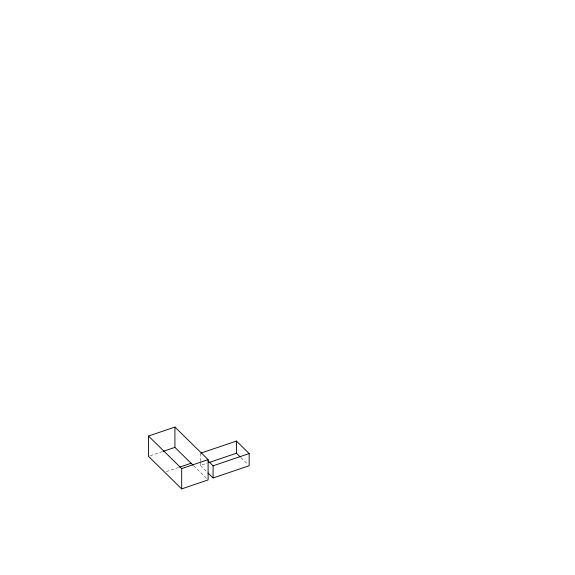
<?xml version="1.0" encoding="UTF-8"?>
<svg xmlns="http://www.w3.org/2000/svg" width="575" height="575" viewBox="0 0 575 575"><rect width="100%" height="100%" fill="white"/><g stroke="black" fill="none" stroke-linecap="round" stroke-linejoin="round"><path stroke-width="0.43" stroke-dasharray="2.88 2.16" d="M150.154 455.788L162.538 451.576M166.333 471.651L178.717 467.446M200.344 462.012L200.344 465.484L207.057 463.206M240.896 457.592L247.904 464.471M200.344 465.484L206.72 471.73M193.617 465.707L206.849 478.688M200.344 453.323L200.344 461.143"/><path stroke-width="0.86" d="M148.501 436.044L174.922 427.067L208.107 459.619L208.107 479.924L181.693 488.901L148.501 456.349L148.501 436.044L181.693 468.596L181.693 488.901M163.365 451.296L174.922 447.372L192.984 465.089M201.185 453.035L236.433 441.061L249.176 453.56L249.176 465.721L213.088 477.983L207.992 472.981M179.537 467.166L191.094 463.234M181.693 468.596L208.107 459.619M208.739 462.631L236.433 453.222L240.257 456.967M207.992 460.819L213.088 465.822L249.176 453.56M236.433 441.061L236.433 453.222M213.088 465.822L213.088 477.983M174.922 427.067L174.922 447.372"/></g></svg>
